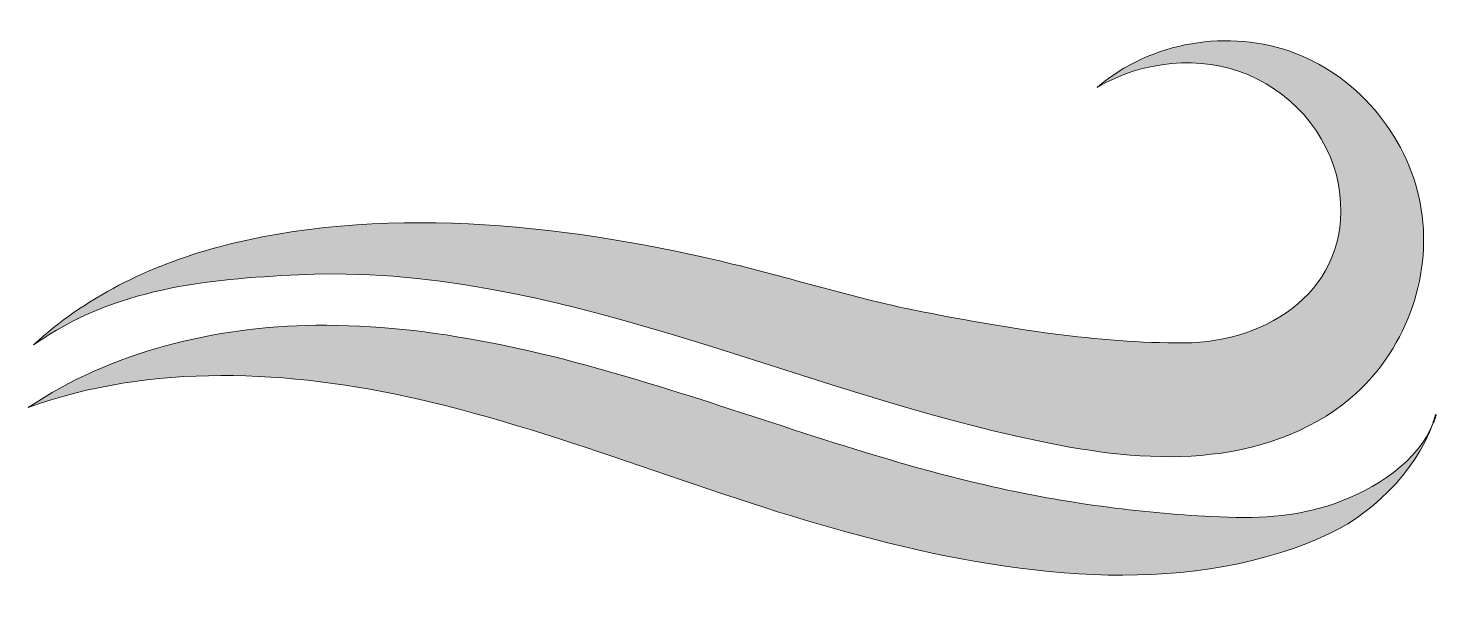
# Model space of a CAD drawing. Extents: x 3243 to 3877, y -531 to -274.
import ezdxf

# ---------------------------------------------------------------- set-up
doc = ezdxf.new("R2010")
doc.units = 0
doc.header["$MEASUREMENT"] = 0
doc.layers.add('Layer 3', color=7, linetype='Continuous', lineweight=0)

# ---------------------------------------------------------------- blocks, each defined once
blk = doc.blocks.new('Block_0')
at = {"layer": 'Layer 3', "true_color": 0x22ade6, "transparency": 33554687}
h = blk.add_hatch(color=140, dxfattribs=at)
h.dxf.hatch_style = 2
edge = h.paths.add_edge_path()
edge.add_spline(control_points=[(3698.6127, -460.0718), (3722.5382, -465.0054), (3747.0231, -468.4781), (3771.3654, -466.4204), (3795.7074, -464.3627), (3820.0707, -456.4187), (3838.7245, -440.6448), (3862.8781, -420.22), (3875.4869, -386.8582), (3870.5472, -355.6146), (3865.6075, -324.371), (3843.1547, -296.4163), (3813.5917, -285.1651), (3784.0284, -273.914), (3748.4906, -279.9629), (3724.5304, -300.6142), (3744.8707, -288.5345), (3770.9015, -285.9143), (3792.735, -295.0218), (3814.5685, -304.1294), (3831.3094, -325.2056), (3833.8847, -348.722), (3838.5522, -391.3505), (3802.053, -415.5964), (3763.597, -415.7495), (3724.772, -415.9042), (3684.5638, -409.242), (3646.541, -401.8872), (3615.2559, -395.8356), (3585.4859, -386.0961), (3554.5003, -378.8082), (3482.4955, -361.8725), (3400.0892, -353.3139), (3327.8993, -372.7551), (3297.5326, -380.933), (3268.2086, -395.3427), (3245.3556, -416.6639), (3281.696, -390.902), (3323.5802, -387.0285), (3364.8214, -385.033), (3479.1017, -379.5034), (3586.556, -436.9651), (3698.6127, -460.0718)], knot_values=[0, 0, 0, 0, 1, 1, 1, 2, 2, 2, 3, 3, 3, 4, 4, 4, 5, 5, 5, 6, 6, 6, 7, 7, 7, 8, 8, 8, 9, 9, 9, 10, 10, 10, 11, 11, 11, 12, 12, 12, 13, 13, 13, 14, 14, 14, 14], degree=3, periodic=0)
at = {"layer": 'Layer 3', "true_color": 0x167cc7, "transparency": 33554687}
h = blk.add_hatch(color=152, dxfattribs=at)
h.dxf.hatch_style = 2
edge = h.paths.add_edge_path()
edge.add_spline(control_points=[(3831.6813, -488.0836), (3812.797, -494.718), (3796.1298, -494.9839), (3776.1383, -493.9935), (3742.951, -492.3493), (3709.9059, -487.8504), (3677.4869, -480.5628), (3626.3097, -469.0585), (3576.9762, -450.6946), (3526.8414, -435.2679), (3476.7069, -419.8412), (3424.9943, -407.2447), (3372.5433, -407.8299), (3326.972, -408.3384), (3280.4552, -419.6099), (3242.8978, -444.9253), (3297.9735, -424.7223), (3360.818, -427.8345), (3418.6935, -441.1112), (3486.5402, -456.6755), (3550.8263, -484.9956), (3618.1302, -502.7611), (3685.4342, -520.5265), (3761.0912, -531.0908), (3825.0553, -503.631), (3847.5128, -493.9899), (3867.6061, -474.4958), (3875.8922, -451.7858), (3869.3815, -469.1739), (3849.3453, -481.878), (3831.6813, -488.0836)], knot_values=[0, 0, 0, 0, 1, 1, 1, 2, 2, 2, 3, 3, 3, 4, 4, 4, 5, 5, 5, 6, 6, 6, 7, 7, 7, 8, 8, 8, 9, 9, 9, 10, 10, 10, 10], degree=3, periodic=0)
at = {"layer": 'Layer 3'}
for points, knots in [([(3698.6127, -460.0718), (3722.5382, -465.0054), (3747.0231, -468.4781), (3771.3654, -466.4204), (3795.7074, -464.3627), (3820.0707, -456.4187), (3838.7245, -440.6448), (3862.8781, -420.22), (3875.4869, -386.8582), (3870.5472, -355.6146), (3865.6075, -324.371), (3843.1547, -296.4163), (3813.5917, -285.1651), (3784.0284, -273.914), (3748.4906, -279.9629), (3724.5304, -300.6142), (3744.8707, -288.5345), (3770.9015, -285.9143), (3792.735, -295.0218), (3814.5685, -304.1294), (3831.3094, -325.2056), (3833.8847, -348.722), (3838.5522, -391.3505), (3802.053, -415.5964), (3763.597, -415.7495), (3724.772, -415.9042), (3684.5638, -409.242), (3646.541, -401.8872), (3615.2559, -395.8356), (3585.4859, -386.0961), (3554.5003, -378.8082), (3482.4955, -361.8725), (3400.0892, -353.3139), (3327.8993, -372.7551), (3297.5326, -380.933), (3268.2086, -395.3427), (3245.3556, -416.6639), (3281.696, -390.902), (3323.5802, -387.0285), (3364.8214, -385.033), (3479.1017, -379.5034), (3586.556, -436.9651), (3698.6127, -460.0718)], [0, 0, 0, 0, 1, 1, 1, 2, 2, 2, 3, 3, 3, 4, 4, 4, 5, 5, 5, 6, 6, 6, 7, 7, 7, 8, 8, 8, 9, 9, 9, 10, 10, 10, 11, 11, 11, 12, 12, 12, 13, 13, 13, 14, 14, 14, 14]), ([(3831.6813, -488.0836), (3812.797, -494.718), (3796.1298, -494.9839), (3776.1383, -493.9935), (3742.951, -492.3493), (3709.9059, -487.8504), (3677.4869, -480.5628), (3626.3097, -469.0585), (3576.9762, -450.6946), (3526.8414, -435.2679), (3476.7069, -419.8412), (3424.9943, -407.2447), (3372.5433, -407.8299), (3326.972, -408.3384), (3280.4552, -419.6099), (3242.8978, -444.9253), (3297.9735, -424.7223), (3360.818, -427.8345), (3418.6935, -441.1112), (3486.5402, -456.6755), (3550.8263, -484.9956), (3618.1302, -502.7611), (3685.4342, -520.5265), (3761.0912, -531.0908), (3825.0553, -503.631), (3847.5128, -493.9899), (3867.6061, -474.4958), (3875.8922, -451.7858), (3869.3815, -469.1739), (3849.3453, -481.878), (3831.6813, -488.0836)], [0, 0, 0, 0, 1, 1, 1, 2, 2, 2, 3, 3, 3, 4, 4, 4, 5, 5, 5, 6, 6, 6, 7, 7, 7, 8, 8, 8, 9, 9, 9, 10, 10, 10, 10])]:
    blk.add_open_spline(points, degree=3, knots=knots, dxfattribs=at)
at = {"layer": 'Layer 3', "color": 250, "lineweight": 35, "true_color": 0x231f20}
for points in [[(3876.079, -451.2664), (3876.2062, -450.9065), (3876.3365, -450.5483), (3876.4572, -450.1848), (3876.3356, -450.5475), (3876.2086, -450.9075), (3876.079, -451.2664)], [(3876.4572, -450.1848), (3876.6857, -449.5019), (3876.9039, -448.8143), (3877.1022, -448.118), (3876.9012, -448.8141), (3876.6832, -449.5016), (3876.4572, -450.1848)], [(3875.8922, -451.7858), (3875.9567, -451.6137), (3876.0162, -451.4394), (3876.079, -451.2664), (3876.0175, -451.44), (3875.9552, -451.6131), (3875.8922, -451.7858)]]:
    blk.add_open_spline(points, degree=3, knots=[0, 0, 0, 0, 1, 1, 1, 2, 2, 2, 2], dxfattribs=at)

msp = doc.modelspace()

# ---------------------------------------------------------------- block references
at = {"layer": 'Layer 3'}
msp.add_blockref('Block_0', (0, 0), dxfattribs=at)

doc.saveas('drawing.dxf')
